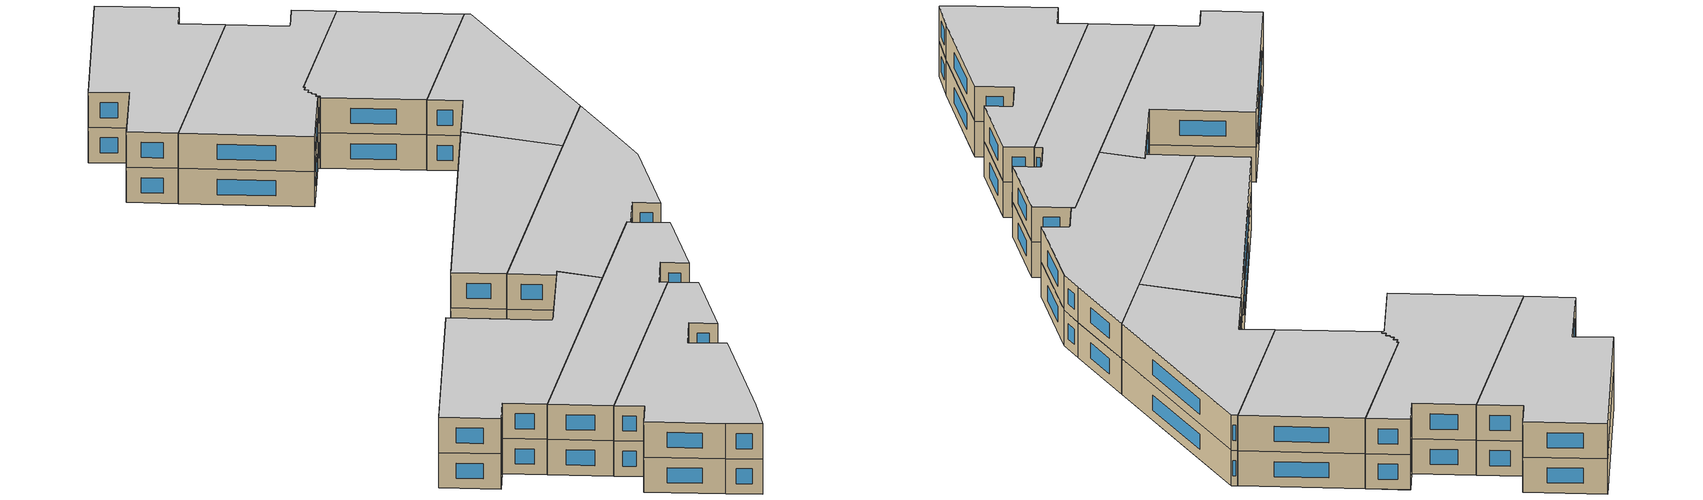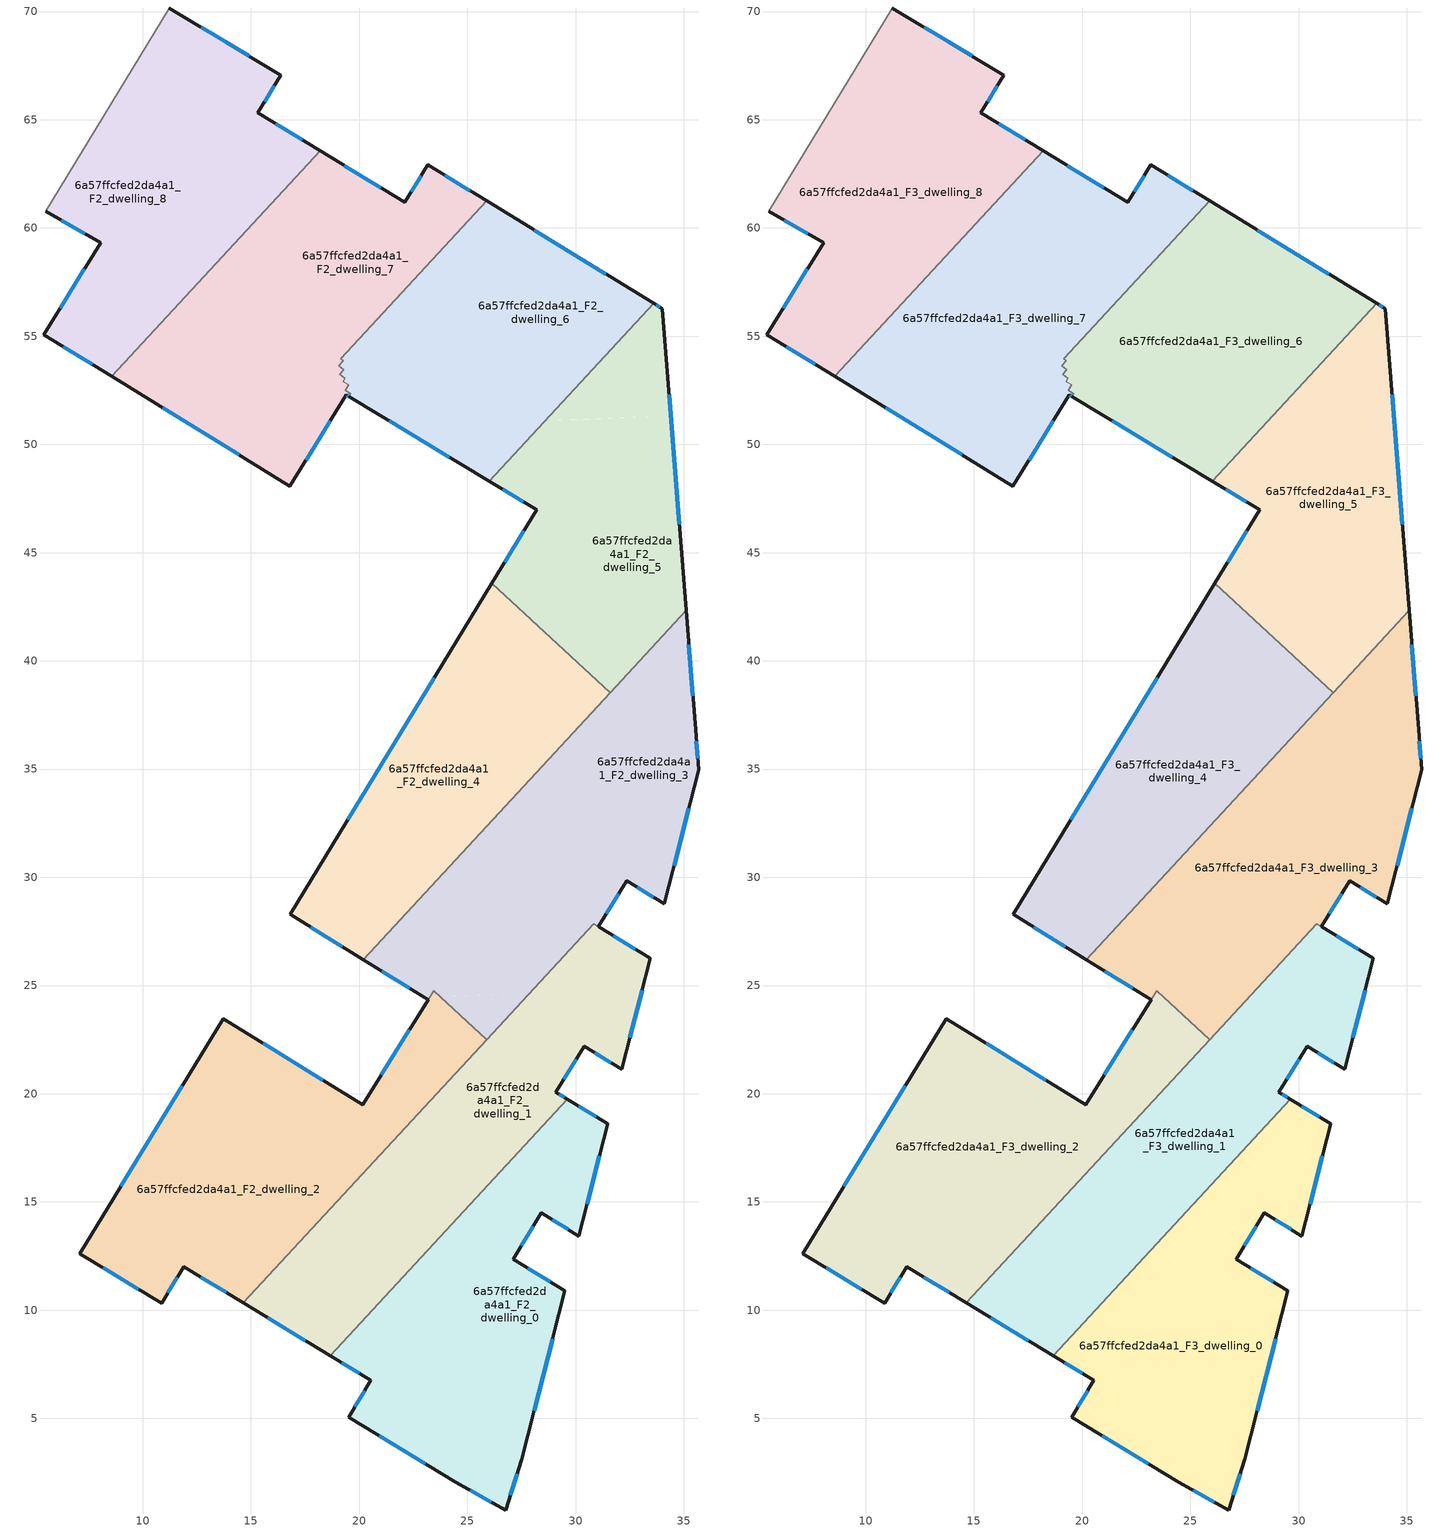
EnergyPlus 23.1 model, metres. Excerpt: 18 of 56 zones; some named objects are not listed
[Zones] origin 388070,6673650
6a57ffcfed2da4a1_F2_dwelling_0
 floor to 6a57ffcfed2da4a1_F1_dwelling_7 (EU_floor_Construction): 31.48,18.6 30.15,13.42 28.41,14.5 27.12,12.36 29.51,10.91 27.51,3.12 26.76,0.77 25.32,1.57 24.82,14.54 29.62,19.73 z6
 floor to 6a57ffcfed2da4a1_F1_dwelling_8 (EU_floor_Construction): 24.82,14.54 25.32,1.57 24.47,2.05 19.51,5.06 20.54,6.75 19.13,7.61 19.1,8.36 z6
 floor to 6a57ffcfed2da4a1_F1_dwelling_9 (EU_floor_Construction): 19.1,8.36 19.13,7.61 18.67,7.89 z6
 wall outside (EU_wall_Construction): 18.67,7.89 20.54,6.75 19.51,5.06 24.47,2.05 26.76,0.77 27.51,3.12 29.51,10.91 27.12,12.36 28.41,14.5 30.15,13.42 31.48,18.6 29.62,19.74 z6:9
 wall to 6a57ffcfed2da4a1_F2_dwelling_1 (EU_wall_Construction): 29.62,19.74 18.67,7.89 z6:9
 window (EU_Window_Construction): 27.49,12.97 28.04,13.88 / 28.82,11.32 27.8,11.94 / 28.08,5.35 28.94,8.68 / 26.98,1.44 27.3,2.45 / 25.12,1.68 26.11,1.13 / 20.93,4.2 23.05,2.91 / 20.25,6.27 19.81,5.54 / 19.2,7.57 20,7.08 / 30.95,18.93 30.15,19.41 / 30.53,14.9 31.1,17.12 / 28.91,14.19 29.66,13.73 z6.86:8.14
6a57ffcfed2da4a1_F2_dwelling_1
 floor to 6a57ffcfed2da4a1_F1_dwelling_8 (EU_floor_Construction): 24.57,21.07 24.82,14.54 19.1,8.36 18.85,14.9 z6
 floor to 6a57ffcfed2da4a1_F1_dwelling_7 (EU_floor_Construction): 33.08,24.84 32.13,21.12 30.39,22.19 29.09,20.06 29.62,19.73 24.82,14.54 24.57,21.07 27.86,24.64 z6
 floor to 6a57ffcfed2da4a1_F1_dwelling_9 (EU_floor_Construction): 18.85,14.9 19.1,8.36 18.67,7.89 14.64,10.34 z6
 floor to 6a57ffcfed2da4a1_F1_dwelling_5 (EU_floor_Construction): 33.45,26.25 33.08,24.84 27.86,24.64 30.83,27.84 31.06,27.71 z6
 wall outside (EU_wall_Construction): 14.64,10.34 18.67,7.89 / 29.62,19.74 29.09,20.06 30.39,22.19 32.13,21.12 33.45,26.25 31.06,27.71 z6:9
 wall to 6a57ffcfed2da4a1_F2_dwelling_2 (EU_wall_Construction): 25.89,22.5 14.64,10.34 z6:9
 wall to 6a57ffcfed2da4a1_F2_dwelling_3 (EU_wall_Construction): 31.05,27.71 30.83,27.84 25.89,22.5 z6:9
 window (EU_Window_Construction): 15.79,9.64 17.51,8.59 / 32.76,26.67 31.74,27.29 / 32.51,22.59 33.07,24.79 / 30.89,21.89 31.63,21.43 / 29.46,20.67 30.02,21.58 / 29.47,19.83 29.24,19.97 z6.86:8.14
6a57ffcfed2da4a1_F2_dwelling_2
 floor to 6a57ffcfed2da4a1_F1_dwelling_9 (EU_floor_Construction): 18.63,20.43 18.85,14.9 14.64,10.34 11.9,12.01 10.87,10.32 7.09,12.62 13.72,23.46 z6
 floor to 6a57ffcfed2da4a1_F1_dwelling_8 (EU_floor_Construction): 24.46,23.82 24.57,21.07 18.85,14.9 18.63,20.43 20.17,19.48 23.25,24.46 23.75,24.48 z6
 floor to 6a57ffcfed2da4a1_F1_dwelling_7 (EU_floor_Construction): 25.89,22.5 24.57,21.07 24.46,23.82 z6
 floor to 6a57ffcfed2da4a1_F1_dwelling_6 (EU_floor_Construction): 23.75,24.48 23.25,24.46 23.44,24.76 z6
 wall outside (EU_wall_Construction): 23.18,24.35 20.17,19.48 13.72,23.46 7.09,12.62 10.87,10.32 11.9,12.01 14.64,10.34 z6:9
 wall to 6a57ffcfed2da4a1_F2_dwelling_3 (EU_wall_Construction): 23.44,24.76 23.18,24.35 / 25.89,22.5 23.45,24.76 z6:9
 window (EU_Window_Construction): 11.16,10.8 11.6,11.52 / 8.17,11.96 9.79,10.97 / 11.82,20.36 8.98,15.71 / 18.33,20.62 15.56,22.32 / 12.68,11.53 13.85,10.82 / 22.32,22.96 21.03,20.87 z6.86:8.14
6a57ffcfed2da4a1_F2_dwelling_3
 floor to 6a57ffcfed2da4a1_F1_dwelling_4 (EU_floor_Construction): 35.11,42.33 35.54,36.81 35.68,34.96 34.09,28.77 32.35,29.84 31.05,27.71 30.67,37.53 z6
 floor to 6a57ffcfed2da4a1_F1_dwelling_5 (EU_floor_Construction): 30.67,37.53 31.05,27.71 30.83,27.84 27.86,24.64 26.64,24.59 26.32,32.83 z6
 floor to 6a57ffcfed2da4a1_F1_dwelling_6 (EU_floor_Construction): 26.32,32.83 26.64,24.59 23.75,24.48 23.44,24.76 23.25,24.46 23.03,24.45 20.19,26.2 z6
 floor to 6a57ffcfed2da4a1_F1_dwelling_8 (EU_floor_Construction): 24.43,24.5 24.46,23.82 23.75,24.48 z6; 23.25,24.46 23.18,24.35 23.03,24.45 z6
 floor to 6a57ffcfed2da4a1_F1_dwelling_7 (EU_floor_Construction): 27.86,24.64 25.89,22.5 24.46,23.82 24.43,24.5 z6
 wall outside (EU_wall_Construction): 20.19,26.2 23.18,24.35 / 31.05,27.71 32.35,29.84 34.09,28.77 35.68,34.96 35.54,36.81 35.11,42.33 z6:9
 wall to 6a57ffcfed2da4a1_F2_dwelling_4 (EU_wall_Construction): 31.6,38.53 20.19,26.2 z6:9
 wall to 6a57ffcfed2da4a1_F2_dwelling_5 (EU_wall_Construction): 35.11,42.33 31.6,38.53 z6:9
 window (EU_Window_Construction): 21.04,25.67 22.33,24.88 / 35.42,38.39 35.23,40.75 / 35.64,35.49 35.58,36.28 / 34.55,30.54 35.23,33.19 / 32.85,29.54 33.6,29.08 / 31.43,28.32 31.98,29.23 z6.86:8.14
6a57ffcfed2da4a1_F2_dwelling_4
 floor to 6a57ffcfed2da4a1_F1_dwelling_6 (EU_floor_Construction): 25.92,43.22 26.32,32.83 20.19,26.2 16.81,28.28 z6
 floor to 6a57ffcfed2da4a1_F1_dwelling_5 (EU_floor_Construction): 30.6,39.45 30.67,37.53 26.32,32.83 25.92,43.22 26.14,43.58 z6
 floor to 6a57ffcfed2da4a1_F1_dwelling_4 (EU_floor_Construction): 31.6,38.53 30.67,37.53 30.6,39.45 z6
 wall outside (EU_wall_Construction): 26.14,43.58 16.81,28.28 20.19,26.2 z6:9
 wall to 6a57ffcfed2da4a1_F2_dwelling_5 (EU_wall_Construction): 31.6,38.53 26.14,43.58 z6:9
 window (EU_Window_Construction): 23.47,39.21 19.47,32.65 / 17.77,27.69 19.22,26.79 z6.86:8.14
6a57ffcfed2da4a1_F2_dwelling_5
 floor to 6a57ffcfed2da4a1_F1_dwelling_5 (EU_floor_Construction): 30.14,51.15 30.6,39.45 26.14,43.58 28.2,46.97 26,48.3 28.58,51.09 z6
 floor to 6a57ffcfed2da4a1_F1_dwelling_4 (EU_floor_Construction): 34.4,51.32 35.11,42.33 31.6,38.53 30.6,39.45 30.14,51.15 z6
 floor to 6a57ffcfed2da4a1_F1_dwelling_0 (EU_floor_Construction): 34.01,56.27 34.4,51.32 28.58,51.09 33.61,56.52 z6
 wall outside (EU_wall_Construction): 26,48.3 28.2,46.97 26.14,43.58 / 35.11,42.33 34.01,56.27 33.61,56.52 z6:9
 wall to 6a57ffcfed2da4a1_F2_dwelling_6 (EU_wall_Construction): 33.61,56.52 26,48.3 z6:9
 window (EU_Window_Construction): 27.61,46 26.72,44.55 / 26.63,47.92 27.57,47.35 / 33.9,56.34 33.72,56.45 / 34.8,46.31 34.33,52.29 z6.86:8.14
6a57ffcfed2da4a1_F2_dwelling_6
 floor outside (EU_floor_Construction): 24.06,59.27 24.39,50.93 24.45,49.24 z6
 floor to 6a57ffcfed2da4a1_F1_dwelling_0 (EU_floor_Construction): 33.61,56.52 28.58,51.09 24.39,50.93 24.06,59.27 25.89,61.25 z6
 floor to 6a57ffcfed2da4a1_F1_dwelling_1 (EU_floor_Construction): 24.06,59.27 24.45,49.24 19.53,52.21 19.61,52.34 19.35,52.49 19.51,52.75 19.25,52.91 19.34,53.05 19.09,53.23 19.3,53.45 19.06,53.64 19.26,53.86 19.14,53.95 z6
 floor to 6a57ffcfed2da4a1_F1_dwelling_5 (EU_floor_Construction): 28.58,51.09 26,48.3 24.45,49.24 24.39,50.93 z6
 wall outside (EU_wall_Construction): 33.61,56.52 25.89,61.25 / 19.53,52.21 26,48.3 z6:9
 wall to 6a57ffcfed2da4a1_F2_dwelling_7 (EU_wall_Construction): 25.89,61.25 19.14,53.95 19.26,53.86 19.06,53.64 19.3,53.45 19.09,53.23 19.34,53.05 19.25,52.91 19.51,52.75 19.35,52.49 19.61,52.34 19.53,52.21 z6:9
 window (EU_Window_Construction): 31.4,57.87 28.1,59.9 / 21.38,51.09 24.15,49.42 z6.86:8.14
6a57ffcfed2da4a1_F2_dwelling_7
 floor to 6a57ffcfed2da4a1_F1_dwelling_1 (EU_floor_Construction): 23.17,62.92 23.94,62.44 24.06,59.27 19.14,53.95 19.26,53.86 19.06,53.64 19.3,53.45 19.09,53.23 19.34,53.05 19.25,52.91 19.51,52.75 19.35,52.49 19.61,52.34 19.53,52.21 19.4,52.29 18.42,50.69 17.32,50.65 16.87,62.13 18.2,63.57 22.11,61.18 z6
 floor to 6a57ffcfed2da4a1_F1_dwelling_0 (EU_floor_Construction): 25.89,61.25 24.06,59.27 23.94,62.44 z6
 floor to 6a57ffcfed2da4a1_F1_dwelling_2 (EU_floor_Construction): 16.87,62.13 17.32,50.65 18.42,50.69 16.8,48.07 12.61,50.65 12.35,57.24 z6
 floor to 6a57ffcfed2da4a1_F1_dwelling_3 (EU_floor_Construction): 12.35,57.24 12.61,50.65 8.56,53.14 z6
 wall outside (EU_wall_Construction): 8.56,53.14 16.8,48.07 19.4,52.29 19.53,52.21 / 25.89,61.25 23.17,62.92 22.11,61.18 18.2,63.57 z6:9
 wall to 6a57ffcfed2da4a1_F2_dwelling_8 (EU_wall_Construction): 18.2,63.57 8.56,53.14 z6:9
 window (EU_Window_Construction): 19.44,52.27 19.49,52.23 / 17.55,49.27 18.66,51.08 / 10.92,51.69 14.45,49.52 / 20.99,61.86 19.32,62.89 / 22.86,62.42 22.41,61.68 / 25.11,61.72 23.95,62.44 z6.86:8.14
6a57ffcfed2da4a1_F2_dwelling_8
 floor to 6a57ffcfed2da4a1_F1_dwelling_2 (EU_floor_Construction): 16.39,67.06 15.32,65.33 16.78,64.43 16.87,62.13 12.35,57.24 11.87,69.78 z6
 floor to 6a57ffcfed2da4a1_F1_dwelling_3 (EU_floor_Construction): 11.87,69.78 12.35,57.24 8.56,53.14 5.43,55.07 8.06,59.33 5.51,60.78 11.24,70.16 z6
 floor to 6a57ffcfed2da4a1_F1_dwelling_1 (EU_floor_Construction): 18.2,63.57 16.87,62.13 16.78,64.43 z6
 wall outside (EU_wall_Construction): 5.51,60.78 8.06,59.33 5.43,55.07 8.56,53.14 / 18.2,63.57 15.32,65.33 16.39,67.06 11.24,70.16 z6:9
 wall adiabatic (EU_wall_Construction): 11.24,70.16 5.51,60.78 z6:9
 window (EU_Window_Construction): 6.33,54.52 7.67,53.69 / 7.31,58.11 6.18,56.29 / 6.24,60.36 7.33,59.74 / 14.91,67.95 12.71,69.28 / 15.63,65.82 16.08,66.57 / 17.38,64.07 16.15,64.82 z6.86:8.14
6a57ffcfed2da4a1_F3_dwelling_0
 floor to 6a57ffcfed2da4a1_F2_dwelling_0 (EU_floor_Construction): 31.48,18.6 30.15,13.42 28.41,14.5 27.12,12.36 29.51,10.91 27.51,3.12 26.76,0.77 24.47,2.05 19.51,5.06 20.54,6.75 18.67,7.89 29.62,19.74 z9
 wall outside (EU_wall_Construction): 18.67,7.89 20.54,6.75 19.51,5.06 24.47,2.05 26.76,0.77 27.51,3.12 29.51,10.91 27.12,12.36 28.41,14.5 30.15,13.42 31.48,18.6 29.62,19.74 z9:12
 wall to 6a57ffcfed2da4a1_F3_dwelling_1 (EU_wall_Construction): 29.62,19.74 18.67,7.89 z9:12
 window (EU_Window_Construction): 27.49,12.97 28.04,13.88 / 28.82,11.32 27.8,11.94 / 28.08,5.35 28.94,8.68 / 26.98,1.44 27.3,2.45 / 25.12,1.68 26.11,1.13 / 20.93,4.2 23.05,2.91 / 20.25,6.27 19.81,5.54 / 19.2,7.57 20,7.08 / 30.95,18.93 30.15,19.41 / 30.53,14.9 31.1,17.12 / 28.91,14.19 29.66,13.73 z9.86:11.14
 ceiling to 6a57ffcfed2da4a1_F4_dwelling_0 (EU_floor_Construction): 27.51,3.12 29.51,10.91 27.12,12.36 28.41,14.5 30.15,13.42 31.48,18.6 29.62,19.74 18.67,7.89 20.54,6.75 19.51,5.06 24.47,2.05 26.76,0.77 z12
6a57ffcfed2da4a1_F3_dwelling_1
 floor to 6a57ffcfed2da4a1_F2_dwelling_1 (EU_floor_Construction): 33.45,26.25 32.13,21.12 30.39,22.19 29.09,20.06 29.62,19.74 18.67,7.89 14.64,10.34 30.83,27.84 31.06,27.71 z9
 wall outside (EU_wall_Construction): 14.64,10.34 18.67,7.89 / 29.62,19.74 29.09,20.06 30.39,22.19 32.13,21.12 33.45,26.25 31.06,27.71 z9:12
 wall to 6a57ffcfed2da4a1_F3_dwelling_2 (EU_wall_Construction): 25.89,22.5 14.64,10.34 z9:12
 wall to 6a57ffcfed2da4a1_F3_dwelling_3 (EU_wall_Construction): 31.05,27.71 30.83,27.84 25.89,22.5 z9:12
 window (EU_Window_Construction): 15.79,9.64 17.51,8.59 / 32.76,26.67 31.74,27.29 / 32.51,22.59 33.07,24.79 / 30.89,21.89 31.63,21.43 / 29.46,20.67 30.02,21.58 / 29.47,19.83 29.24,19.97 z9.86:11.14
 ceiling to 6a57ffcfed2da4a1_F4_dwelling_1 (EU_floor_Construction): 29.62,19.74 29.09,20.06 30.39,22.19 32.13,21.12 33.45,26.25 31.06,27.71 30.83,27.84 14.64,10.34 18.67,7.89 z12
6a57ffcfed2da4a1_F3_dwelling_2
 floor to 6a57ffcfed2da4a1_F2_dwelling_2 (EU_floor_Construction): 25.89,22.5 14.64,10.34 11.9,12.01 10.87,10.32 7.09,12.62 13.72,23.46 20.17,19.48 23.45,24.76 z9
 wall outside (EU_wall_Construction): 23.18,24.35 20.17,19.48 13.72,23.46 7.09,12.62 10.87,10.32 11.9,12.01 14.64,10.34 z9:12
 wall to 6a57ffcfed2da4a1_F3_dwelling_3 (EU_wall_Construction): 23.44,24.76 23.18,24.35 / 25.89,22.5 23.45,24.76 z9:12
 window (EU_Window_Construction): 11.16,10.8 11.6,11.52 / 8.17,11.96 9.79,10.97 / 11.82,20.36 8.98,15.71 / 18.33,20.62 15.56,22.32 / 12.68,11.53 13.85,10.82 / 22.32,22.96 21.03,20.87 z9.86:11.14
 ceiling to 6a57ffcfed2da4a1_F4_dwelling_2 (EU_floor_Construction): 20.17,19.48 13.72,23.46 7.09,12.62 10.87,10.32 11.9,12.01 14.64,10.34 25.89,22.5 23.45,24.76 z12
6a57ffcfed2da4a1_F3_dwelling_3
 floor to 6a57ffcfed2da4a1_F2_dwelling_3 (EU_floor_Construction): 35.11,42.33 35.54,36.81 35.68,34.96 34.09,28.77 32.35,29.84 31.05,27.71 30.83,27.84 25.89,22.5 23.44,24.76 23.18,24.35 20.19,26.2 z9
 wall outside (EU_wall_Construction): 20.19,26.2 23.18,24.35 / 31.05,27.71 32.35,29.84 34.09,28.77 35.68,34.96 35.54,36.81 35.11,42.33 z9:12
 wall to 6a57ffcfed2da4a1_F3_dwelling_4 (EU_wall_Construction): 31.6,38.53 20.19,26.2 z9:12
 wall to 6a57ffcfed2da4a1_F3_dwelling_5 (EU_wall_Construction): 35.11,42.33 31.6,38.53 z9:12
 window (EU_Window_Construction): 21.04,25.67 22.33,24.88 / 35.42,38.39 35.23,40.75 / 35.64,35.49 35.58,36.28 / 34.55,30.54 35.23,33.19 / 32.85,29.54 33.6,29.08 / 31.43,28.32 31.98,29.23 z9.86:11.14
 ceiling to 6a57ffcfed2da4a1_F4_dwelling_3 (EU_floor_Construction): 34.09,28.77 35.68,34.96 35.54,36.81 35.11,42.33 20.19,26.2 23.18,24.35 23.44,24.76 25.89,22.5 30.83,27.84 31.05,27.71 32.35,29.84 z12
6a57ffcfed2da4a1_F3_dwelling_4
 floor to 6a57ffcfed2da4a1_F2_dwelling_4 (EU_floor_Construction): 31.6,38.53 20.19,26.2 16.81,28.28 26.14,43.58 z9
 wall outside (EU_wall_Construction): 26.14,43.58 16.81,28.28 20.19,26.2 z9:12
 wall to 6a57ffcfed2da4a1_F3_dwelling_5 (EU_wall_Construction): 31.6,38.53 26.14,43.58 z9:12
 window (EU_Window_Construction): 23.47,39.21 19.47,32.65 / 17.77,27.69 19.22,26.79 z9.86:11.14
 ceiling to 6a57ffcfed2da4a1_F4_dwelling_4 (EU_floor_Construction): 20.19,26.2 31.6,38.53 26.14,43.58 16.81,28.28 z12
6a57ffcfed2da4a1_F3_dwelling_5
 floor to 6a57ffcfed2da4a1_F2_dwelling_5 (EU_floor_Construction): 34.01,56.27 35.11,42.33 31.6,38.53 26.14,43.58 28.2,46.97 26,48.3 33.61,56.52 z9
 wall outside (EU_wall_Construction): 26,48.3 28.2,46.97 26.14,43.58 / 35.11,42.33 34.01,56.27 33.61,56.52 z9:12
 wall to 6a57ffcfed2da4a1_F3_dwelling_6 (EU_wall_Construction): 33.61,56.52 26,48.3 z9:12
 window (EU_Window_Construction): 27.61,46 26.72,44.55 / 26.63,47.92 27.57,47.35 / 33.9,56.34 33.72,56.45 / 34.8,46.31 34.33,52.29 z9.86:11.14
 ceiling to 6a57ffcfed2da4a1_F4_dwelling_5 (EU_floor_Construction): 31.6,38.53 35.11,42.33 34.01,56.27 33.61,56.52 26,48.3 28.2,46.97 26.14,43.58 z12
6a57ffcfed2da4a1_F3_dwelling_6
 floor to 6a57ffcfed2da4a1_F2_dwelling_6 (EU_floor_Construction): 33.61,56.52 26,48.3 19.53,52.21 19.61,52.34 19.35,52.49 19.51,52.75 19.25,52.91 19.34,53.05 19.09,53.23 19.3,53.45 19.06,53.64 19.26,53.86 19.14,53.95 25.89,61.25 z9
 wall outside (EU_wall_Construction): 33.61,56.52 25.89,61.25 / 19.53,52.21 26,48.3 z9:12
 wall to 6a57ffcfed2da4a1_F3_dwelling_7 (EU_wall_Construction): 25.89,61.25 19.14,53.95 19.26,53.86 19.06,53.64 19.3,53.45 19.09,53.23 19.34,53.05 19.25,52.91 19.51,52.75 19.35,52.49 19.61,52.34 19.53,52.21 z9:12
 window (EU_Window_Construction): 31.4,57.87 28.1,59.9 / 21.38,51.09 24.15,49.42 z9.86:11.14
 ceiling to 6a57ffcfed2da4a1_F4_dwelling_6 (EU_floor_Construction): 26,48.3 33.61,56.52 25.89,61.25 19.14,53.95 19.26,53.86 19.06,53.64 19.3,53.45 19.09,53.23 19.34,53.05 19.25,52.91 19.51,52.75 19.35,52.49 19.61,52.34 19.53,52.21 z12
6a57ffcfed2da4a1_F3_dwelling_7
 floor to 6a57ffcfed2da4a1_F2_dwelling_7 (EU_floor_Construction): 25.89,61.25 19.14,53.95 19.26,53.86 19.06,53.64 19.3,53.45 19.09,53.23 19.34,53.05 19.25,52.91 19.51,52.75 19.35,52.49 19.61,52.34 19.53,52.21 19.4,52.29 16.8,48.07 8.56,53.14 18.2,63.57 22.11,61.18 23.17,62.92 z9
 wall outside (EU_wall_Construction): 8.56,53.14 16.8,48.07 19.4,52.29 19.53,52.21 / 25.89,61.25 23.17,62.92 22.11,61.18 18.2,63.57 z9:12
 wall to 6a57ffcfed2da4a1_F3_dwelling_8 (EU_wall_Construction): 18.2,63.57 8.56,53.14 z9:12
 window (EU_Window_Construction): 19.44,52.27 19.49,52.23 / 17.55,49.27 18.66,51.08 / 10.92,51.69 14.45,49.52 / 20.99,61.86 19.32,62.89 / 22.86,62.42 22.41,61.68 / 25.11,61.72 23.95,62.44 z9.86:11.14
 ceiling to 6a57ffcfed2da4a1_F4_dwelling_7 (EU_floor_Construction): 19.53,52.21 19.61,52.34 19.35,52.49 19.51,52.75 19.25,52.91 19.34,53.05 19.09,53.23 19.3,53.45 19.06,53.64 19.26,53.86 19.14,53.95 25.89,61.25 23.17,62.92 22.11,61.18 18.2,63.57 8.56,53.14 16.8,48.07 19.4,52.29 z12
6a57ffcfed2da4a1_F3_dwelling_8
 floor to 6a57ffcfed2da4a1_F2_dwelling_8 (EU_floor_Construction): 16.39,67.06 15.32,65.33 18.2,63.57 8.56,53.14 5.43,55.07 8.06,59.33 5.51,60.78 11.24,70.16 z9
 wall outside (EU_wall_Construction): 5.51,60.78 8.06,59.33 5.43,55.07 8.56,53.14 / 18.2,63.57 15.32,65.33 16.39,67.06 11.24,70.16 z9:12
 wall adiabatic (EU_wall_Construction): 11.24,70.16 5.51,60.78 z9:12
 window (EU_Window_Construction): 6.33,54.52 7.67,53.69 / 7.31,58.11 6.18,56.29 / 6.24,60.36 7.33,59.74 / 14.91,67.95 12.71,69.28 / 15.63,65.82 16.08,66.57 / 17.38,64.07 16.15,64.82 z9.86:11.14
 ceiling to 6a57ffcfed2da4a1_F4_dwelling_8 (EU_floor_Construction): 8.56,53.14 18.2,63.57 15.32,65.33 16.39,67.06 11.24,70.16 5.51,60.78 8.06,59.33 5.43,55.07 z12
[Building]
EU S2 Campaign: North Axis=0; Terrain=City; Solar Distribution=FullExterior
[Site:Location]
Helsinki-Vantaa.AP: Latitude=60.317; Longitude=24.963; Time Zone=2; Elevation=54.6
[SizingPeriod:WeatherFileDays]
AnnualSizingPeriod: Begin Month=1; Begin Day of Month=1; End Month=12; End Day of Month=31; Day of Week for Start Day=Monday; Use Weather File Daylight Saving Period=No; Use Weather File Rain and Snow Indicators=No
[MATERIAL]
EU_InternalMass_Material: Roughness=MediumRough; Thickness=0.1; Conductivity=1; Density=1800; Specific Heat=900; Thermal Absorptance=0.9; Solar Absorptance=0.7; Visible Absorptance=0.7
[MATERIAL:NOMASS] Roughness=MediumRough; Thermal Absorptance=0.9; Solar Absorptance=0.7; Visible Absorptance=0.7
Name | Thermal Resistance
EU_wall_NoMass | 5.91765
EU_floor_NoMass | 6.2875
[WINDOWMATERIAL:SIMPLEGLAZINGSYSTEM]
EU_Window_SimpleGlazing: UFactor=0.994035; Solar Heat Gain Coefficient=0.7; Visible Transmittance=0.7
[CONSTRUCTION]
EU_wall_Construction: EU_wall_NoMass
EU_floor_Construction: EU_floor_NoMass
EU_Window_Construction: EU_Window_SimpleGlazing
EU_InternalMass_Construction: EU_InternalMass_Material
[ZONE] Type=1; Multiplier=1; Ceiling Height=autocalculate; Floor Area=autocalculate; Part of Total Floor Area=Yes
Name | Volume
6a57ffcfed2da4a1_F2_dwelling_0; 6a57ffcfed2da4a1_F3_dwelling_0 | 323.629
6a57ffcfed2da4a1_F2_dwelling_1; 6a57ffcfed2da4a1_F3_dwelling_1 | 318.472
6a57ffcfed2da4a1_F2_dwelling_2 | 354.396
6a57ffcfed2da4a1_F3_dwelling_2 | 354.344
6a57ffcfed2da4a1_F2_dwelling_3; 6a57ffcfed2da4a1_F3_dwelling_3 | 371.727
6a57ffcfed2da4a1_F2_dwelling_4; 6a57ffcfed2da4a1_F3_dwelling_4 | 294.177
6a57ffcfed2da4a1_F2_dwelling_5; 6a57ffcfed2da4a1_F3_dwelling_5 | 294.191
6a57ffcfed2da4a1_F2_dwelling_6; 6a57ffcfed2da4a1_F3_dwelling_6 | 296.128
6a57ffcfed2da4a1_F2_dwelling_7; 6a57ffcfed2da4a1_F3_dwelling_7 | 356.065
6a57ffcfed2da4a1_F2_dwelling_8; 6a57ffcfed2da4a1_F3_dwelling_8 | 326.099
[INTERNALMASS] Construction=EU_InternalMass_Construction
Name | Zone or ZoneList | Surface Area
6a57ffcfed2da4a1_F2_dwelling_0_EU_InternalMass | 6a57ffcfed2da4a1_F2_dwelling_0 | 107.876
6a57ffcfed2da4a1_F2_dwelling_1_EU_InternalMass | 6a57ffcfed2da4a1_F2_dwelling_1 | 106.151
6a57ffcfed2da4a1_F2_dwelling_2_EU_InternalMass | 6a57ffcfed2da4a1_F2_dwelling_2 | 118.133
6a57ffcfed2da4a1_F2_dwelling_3_EU_InternalMass | 6a57ffcfed2da4a1_F2_dwelling_3 | 123.906
6a57ffcfed2da4a1_F2_dwelling_4_EU_InternalMass | 6a57ffcfed2da4a1_F2_dwelling_4 | 98.0589
6a57ffcfed2da4a1_F2_dwelling_5_EU_InternalMass | 6a57ffcfed2da4a1_F2_dwelling_5 | 98.0668
6a57ffcfed2da4a1_F2_dwelling_6_EU_InternalMass | 6a57ffcfed2da4a1_F2_dwelling_6 | 98.7096
6a57ffcfed2da4a1_F2_dwelling_7_EU_InternalMass | 6a57ffcfed2da4a1_F2_dwelling_7 | 118.691
6a57ffcfed2da4a1_F2_dwelling_8_EU_InternalMass | 6a57ffcfed2da4a1_F2_dwelling_8 | 108.7
6a57ffcfed2da4a1_F3_dwelling_0_EU_InternalMass | 6a57ffcfed2da4a1_F3_dwelling_0 | 107.876
6a57ffcfed2da4a1_F3_dwelling_1_EU_InternalMass | 6a57ffcfed2da4a1_F3_dwelling_1 | 106.151
6a57ffcfed2da4a1_F3_dwelling_2_EU_InternalMass | 6a57ffcfed2da4a1_F3_dwelling_2 | 118.133
6a57ffcfed2da4a1_F3_dwelling_3_EU_InternalMass | 6a57ffcfed2da4a1_F3_dwelling_3 | 123.906
6a57ffcfed2da4a1_F3_dwelling_4_EU_InternalMass | 6a57ffcfed2da4a1_F3_dwelling_4 | 98.0589
6a57ffcfed2da4a1_F3_dwelling_5_EU_InternalMass | 6a57ffcfed2da4a1_F3_dwelling_5 | 98.0668
6a57ffcfed2da4a1_F3_dwelling_6_EU_InternalMass | 6a57ffcfed2da4a1_F3_dwelling_6 | 98.7096
6a57ffcfed2da4a1_F3_dwelling_7_EU_InternalMass | 6a57ffcfed2da4a1_F3_dwelling_7 | 118.691
6a57ffcfed2da4a1_F3_dwelling_8_EU_InternalMass | 6a57ffcfed2da4a1_F3_dwelling_8 | 108.7
[OTHEREQUIPMENT] Fuel Type=Electricity; Design Level Calculation Method=Watts/Area; Power per Zone Floor Area=1; Fraction Latent=0; Fraction Radiant=0; Fraction Lost=0; Carbon Dioxide Generation Rate=0; EndUse Subcategory=EU_Step8_InternalGains
Name | Zone or ZoneList or Space or SpaceList | Schedule
EU_Step8_InternalGain_6a57ffcfed2da4a1_F2_dwelling_0_f000 | 6a57ffcfed2da4a1_F2_dwelling_0 | EU_Step8_GainSchedule_6a57ffcfed2da4a1_F2_dwelling_0_f000
EU_Step8_InternalGain_6a57ffcfed2da4a1_F2_dwelling_1_f000 | 6a57ffcfed2da4a1_F2_dwelling_1 | EU_Step8_GainSchedule_6a57ffcfed2da4a1_F2_dwelling_1_f000
EU_Step8_InternalGain_6a57ffcfed2da4a1_F2_dwelling_2_f000 | 6a57ffcfed2da4a1_F2_dwelling_2 | EU_Step8_GainSchedule_6a57ffcfed2da4a1_F2_dwelling_2_f000
EU_Step8_InternalGain_6a57ffcfed2da4a1_F2_dwelling_3_f000 | 6a57ffcfed2da4a1_F2_dwelling_3 | EU_Step8_GainSchedule_6a57ffcfed2da4a1_F2_dwelling_3_f000
EU_Step8_InternalGain_6a57ffcfed2da4a1_F2_dwelling_4_f000 | 6a57ffcfed2da4a1_F2_dwelling_4 | EU_Step8_GainSchedule_6a57ffcfed2da4a1_F2_dwelling_4_f000
EU_Step8_InternalGain_6a57ffcfed2da4a1_F2_dwelling_5_f000 | 6a57ffcfed2da4a1_F2_dwelling_5 | EU_Step8_GainSchedule_6a57ffcfed2da4a1_F2_dwelling_5_f000
EU_Step8_InternalGain_6a57ffcfed2da4a1_F2_dwelling_6_f000 | 6a57ffcfed2da4a1_F2_dwelling_6 | EU_Step8_GainSchedule_6a57ffcfed2da4a1_F2_dwelling_6_f000
EU_Step8_InternalGain_6a57ffcfed2da4a1_F2_dwelling_7_f000 | 6a57ffcfed2da4a1_F2_dwelling_7 | EU_Step8_GainSchedule_6a57ffcfed2da4a1_F2_dwelling_7_f000
EU_Step8_InternalGain_6a57ffcfed2da4a1_F2_dwelling_8_f000 | 6a57ffcfed2da4a1_F2_dwelling_8 | EU_Step8_GainSchedule_6a57ffcfed2da4a1_F2_dwelling_8_f000
EU_Step8_InternalGain_6a57ffcfed2da4a1_F3_dwelling_0_f000 | 6a57ffcfed2da4a1_F3_dwelling_0 | EU_Step8_GainSchedule_6a57ffcfed2da4a1_F3_dwelling_0_f000
EU_Step8_InternalGain_6a57ffcfed2da4a1_F3_dwelling_1_f000 | 6a57ffcfed2da4a1_F3_dwelling_1 | EU_Step8_GainSchedule_6a57ffcfed2da4a1_F3_dwelling_1_f000
EU_Step8_InternalGain_6a57ffcfed2da4a1_F3_dwelling_2_f000 | 6a57ffcfed2da4a1_F3_dwelling_2 | EU_Step8_GainSchedule_6a57ffcfed2da4a1_F3_dwelling_2_f000
EU_Step8_InternalGain_6a57ffcfed2da4a1_F3_dwelling_3_f000 | 6a57ffcfed2da4a1_F3_dwelling_3 | EU_Step8_GainSchedule_6a57ffcfed2da4a1_F3_dwelling_3_f000
EU_Step8_InternalGain_6a57ffcfed2da4a1_F3_dwelling_4_f000 | 6a57ffcfed2da4a1_F3_dwelling_4 | EU_Step8_GainSchedule_6a57ffcfed2da4a1_F3_dwelling_4_f000
EU_Step8_InternalGain_6a57ffcfed2da4a1_F3_dwelling_5_f000 | 6a57ffcfed2da4a1_F3_dwelling_5 | EU_Step8_GainSchedule_6a57ffcfed2da4a1_F3_dwelling_5_f000
EU_Step8_InternalGain_6a57ffcfed2da4a1_F3_dwelling_6_f000 | 6a57ffcfed2da4a1_F3_dwelling_6 | EU_Step8_GainSchedule_6a57ffcfed2da4a1_F3_dwelling_6_f000
EU_Step8_InternalGain_6a57ffcfed2da4a1_F3_dwelling_7_f000 | 6a57ffcfed2da4a1_F3_dwelling_7 | EU_Step8_GainSchedule_6a57ffcfed2da4a1_F3_dwelling_7_f000
EU_Step8_InternalGain_6a57ffcfed2da4a1_F3_dwelling_8_f000 | 6a57ffcfed2da4a1_F3_dwelling_8 | EU_Step8_GainSchedule_6a57ffcfed2da4a1_F3_dwelling_8_f000
[ZONEVENTILATION:DESIGNFLOWRATE] Schedule=EU_AlwaysOn; Design Flow Rate Calculation Method=AirChanges/Hour; Air Changes per Hour=0.596421; Ventilation Type=Natural; Fan Pressure Rise=0; Fan Total Efficiency=1; Constant Term Coefficient=1; Temperature Term Coefficient=0; Velocity Term Coefficient=0; Velocity Squared Term Coefficient=0; Minimum Indoor Temperature=-100; Maximum Indoor Temperature=100; Delta Temperature=-100; Minimum Outdoor Temperature=-100; Maximum Outdoor Temperature=100; Maximum Wind Speed=40
Name | Zone or ZoneList or Space or SpaceList
EU_ConstantAir_6a57ffcfed2da4a1_F2_dwelling_0 | 6a57ffcfed2da4a1_F2_dwelling_0
EU_ConstantAir_6a57ffcfed2da4a1_F2_dwelling_1 | 6a57ffcfed2da4a1_F2_dwelling_1
EU_ConstantAir_6a57ffcfed2da4a1_F2_dwelling_2 | 6a57ffcfed2da4a1_F2_dwelling_2
EU_ConstantAir_6a57ffcfed2da4a1_F2_dwelling_3 | 6a57ffcfed2da4a1_F2_dwelling_3
EU_ConstantAir_6a57ffcfed2da4a1_F2_dwelling_4 | 6a57ffcfed2da4a1_F2_dwelling_4
EU_ConstantAir_6a57ffcfed2da4a1_F2_dwelling_5 | 6a57ffcfed2da4a1_F2_dwelling_5
EU_ConstantAir_6a57ffcfed2da4a1_F2_dwelling_6 | 6a57ffcfed2da4a1_F2_dwelling_6
EU_ConstantAir_6a57ffcfed2da4a1_F2_dwelling_7 | 6a57ffcfed2da4a1_F2_dwelling_7
EU_ConstantAir_6a57ffcfed2da4a1_F2_dwelling_8 | 6a57ffcfed2da4a1_F2_dwelling_8
EU_ConstantAir_6a57ffcfed2da4a1_F3_dwelling_0 | 6a57ffcfed2da4a1_F3_dwelling_0
EU_ConstantAir_6a57ffcfed2da4a1_F3_dwelling_1 | 6a57ffcfed2da4a1_F3_dwelling_1
EU_ConstantAir_6a57ffcfed2da4a1_F3_dwelling_2 | 6a57ffcfed2da4a1_F3_dwelling_2
EU_ConstantAir_6a57ffcfed2da4a1_F3_dwelling_3 | 6a57ffcfed2da4a1_F3_dwelling_3
EU_ConstantAir_6a57ffcfed2da4a1_F3_dwelling_4 | 6a57ffcfed2da4a1_F3_dwelling_4
EU_ConstantAir_6a57ffcfed2da4a1_F3_dwelling_5 | 6a57ffcfed2da4a1_F3_dwelling_5
EU_ConstantAir_6a57ffcfed2da4a1_F3_dwelling_6 | 6a57ffcfed2da4a1_F3_dwelling_6
EU_ConstantAir_6a57ffcfed2da4a1_F3_dwelling_7 | 6a57ffcfed2da4a1_F3_dwelling_7
EU_ConstantAir_6a57ffcfed2da4a1_F3_dwelling_8 | 6a57ffcfed2da4a1_F3_dwelling_8
[HVACTEMPLATE:ZONE:IDEALLOADSAIRSYSTEM] System Availability Schedule=EU_AlwaysOn; Maximum Heating Supply Air Temperature=50; Minimum Cooling Supply Air Temperature=13; Maximum Heating Supply Air Humidity Ratio=0.0156; Minimum Cooling Supply Air Humidity Ratio=0.0077; Heating Limit=NoLimit; Cooling Limit=NoLimit; Heating Availability Schedule=EU_AlwaysOn; Cooling Availability Schedule=EU_CoolingOff; Dehumidification Control Type=ConstantSensibleHeatRatio; Cooling Sensible Heat Ratio=0.7; Dehumidification Setpoint=60; Humidification Control Type=None; Humidification Setpoint=30; Outdoor Air Method=None; Outdoor Air Flow Rate per Person=0.00944; Outdoor Air Flow Rate per Zone Floor Area=0; Outdoor Air Flow Rate per Zone=0; Demand Controlled Ventilation Type=None; Outdoor Air Economizer Type=NoEconomizer; Heat Recovery Type=None; Sensible Heat Recovery Effectiveness=0.7; Latent Heat Recovery Effectiveness=0.65
Name | Template Thermostat
6a57ffcfed2da4a1_F2_dwelling_0 | EU_HeatOnly_6a57ffcfed2da4a1_F2_dwelling_0
6a57ffcfed2da4a1_F2_dwelling_1 | EU_HeatOnly_6a57ffcfed2da4a1_F2_dwelling_1
6a57ffcfed2da4a1_F2_dwelling_2 | EU_HeatOnly_6a57ffcfed2da4a1_F2_dwelling_2
6a57ffcfed2da4a1_F2_dwelling_3 | EU_HeatOnly_6a57ffcfed2da4a1_F2_dwelling_3
6a57ffcfed2da4a1_F2_dwelling_4 | EU_HeatOnly_6a57ffcfed2da4a1_F2_dwelling_4
6a57ffcfed2da4a1_F2_dwelling_5 | EU_HeatOnly_6a57ffcfed2da4a1_F2_dwelling_5
6a57ffcfed2da4a1_F2_dwelling_6 | EU_HeatOnly_6a57ffcfed2da4a1_F2_dwelling_6
6a57ffcfed2da4a1_F2_dwelling_7 | EU_HeatOnly_6a57ffcfed2da4a1_F2_dwelling_7
6a57ffcfed2da4a1_F2_dwelling_8 | EU_HeatOnly_6a57ffcfed2da4a1_F2_dwelling_8
6a57ffcfed2da4a1_F3_dwelling_0 | EU_HeatOnly_6a57ffcfed2da4a1_F3_dwelling_0
6a57ffcfed2da4a1_F3_dwelling_1 | EU_HeatOnly_6a57ffcfed2da4a1_F3_dwelling_1
6a57ffcfed2da4a1_F3_dwelling_2 | EU_HeatOnly_6a57ffcfed2da4a1_F3_dwelling_2
6a57ffcfed2da4a1_F3_dwelling_3 | EU_HeatOnly_6a57ffcfed2da4a1_F3_dwelling_3
6a57ffcfed2da4a1_F3_dwelling_4 | EU_HeatOnly_6a57ffcfed2da4a1_F3_dwelling_4
6a57ffcfed2da4a1_F3_dwelling_5 | EU_HeatOnly_6a57ffcfed2da4a1_F3_dwelling_5
6a57ffcfed2da4a1_F3_dwelling_6 | EU_HeatOnly_6a57ffcfed2da4a1_F3_dwelling_6
6a57ffcfed2da4a1_F3_dwelling_7 | EU_HeatOnly_6a57ffcfed2da4a1_F3_dwelling_7
6a57ffcfed2da4a1_F3_dwelling_8 | EU_HeatOnly_6a57ffcfed2da4a1_F3_dwelling_8
[SIZING:ZONE] Zone Cooling Design Supply Air Temperature Input Method=SupplyAirTemperature; Zone Cooling Design Supply Air Temperature=13; Zone Heating Design Supply Air Temperature Input Method=SupplyAirTemperature; Zone Heating Design Supply Air Temperature=50; Zone Cooling Design Supply Air Humidity Ratio=0.008; Zone Heating Design Supply Air Humidity Ratio=0.008; Cooling Design Air Flow Method=DesignDay; Cooling Design Air Flow Rate=0; Cooling Minimum Air Flow per Zone Floor Area=0.000762; Cooling Minimum Air Flow=0; Cooling Minimum Air Flow Fraction=0.2; Heating Design Air Flow Method=DesignDay; Heating Design Air Flow Rate=0; Heating Maximum Air Flow per Zone Floor Area=0.002032; Heating Maximum Air Flow=0.141576; Heating Maximum Air Flow Fraction=0.3; Account for Dedicated Outdoor Air System=No; Dedicated Outdoor Air System Control Strategy=NeutralSupplyAir; Dedicated Outdoor Air Low Setpoint Temperature for Design=autosize; Dedicated Outdoor Air High Setpoint Temperature for Design=autosize; Zone Load Sizing Method=Sensible Load Only No Latent Load; Zone Latent Cooling Design Supply Air Humidity Ratio Input Method=HumidityRatioDifference; Zone Cooling Design Supply Air Humidity Ratio Difference=0.005; Zone Latent Heating Design Supply Air Humidity Ratio Input Method=HumidityRatioDifference; Zone Humidification Design Supply Air Humidity Ratio Difference=0.005
6a57ffcfed2da4a1_F2_dwelling_0; 6a57ffcfed2da4a1_F2_dwelling_1; 6a57ffcfed2da4a1_F2_dwelling_2; 6a57ffcfed2da4a1_F2_dwelling_3; 6a57ffcfed2da4a1_F2_dwelling_4; 6a57ffcfed2da4a1_F2_dwelling_5; 6a57ffcfed2da4a1_F2_dwelling_6; 6a57ffcfed2da4a1_F2_dwelling_7; 6a57ffcfed2da4a1_F2_dwelling_8; 6a57ffcfed2da4a1_F3_dwelling_0; 6a57ffcfed2da4a1_F3_dwelling_1; 6a57ffcfed2da4a1_F3_dwelling_2; 6a57ffcfed2da4a1_F3_dwelling_3; 6a57ffcfed2da4a1_F3_dwelling_4; 6a57ffcfed2da4a1_F3_dwelling_5; 6a57ffcfed2da4a1_F3_dwelling_6; 6a57ffcfed2da4a1_F3_dwelling_7; 6a57ffcfed2da4a1_F3_dwelling_8
[SCHEDULE:CONSTANT]
Name | Hourly Value
EU_AlwaysOn | 1
EU_CoolingOff | 0
[SCHEDULE:FILE] Column Number=1; Rows to Skip at Top=0; Number of Hours of Data=8760; Column Separator=Comma; Interpolate to Timestep=No; Minutes per Item=60; Adjust Schedule for Daylight Savings=Yes
Name | File
EU_Step8_GainSchedule_6a57ffcfed2da4a1_F2_dwelling_0_f000 | ../../schedules/6a57ffcfed2da4a1/6a57ffcfed2da4a1_F2_dwelling_0_f000_gain.csv
EU_Step8_GainSchedule_6a57ffcfed2da4a1_F2_dwelling_1_f000 | ../../schedules/6a57ffcfed2da4a1/6a57ffcfed2da4a1_F2_dwelling_1_f000_gain.csv
EU_Step8_GainSchedule_6a57ffcfed2da4a1_F2_dwelling_2_f000 | ../../schedules/6a57ffcfed2da4a1/6a57ffcfed2da4a1_F2_dwelling_2_f000_gain.csv
EU_Step8_GainSchedule_6a57ffcfed2da4a1_F2_dwelling_3_f000 | ../../schedules/6a57ffcfed2da4a1/6a57ffcfed2da4a1_F2_dwelling_3_f000_gain.csv
EU_Step8_GainSchedule_6a57ffcfed2da4a1_F2_dwelling_4_f000 | ../../schedules/6a57ffcfed2da4a1/6a57ffcfed2da4a1_F2_dwelling_4_f000_gain.csv
EU_Step8_GainSchedule_6a57ffcfed2da4a1_F2_dwelling_5_f000 | ../../schedules/6a57ffcfed2da4a1/6a57ffcfed2da4a1_F2_dwelling_5_f000_gain.csv
EU_Step8_GainSchedule_6a57ffcfed2da4a1_F2_dwelling_6_f000 | ../../schedules/6a57ffcfed2da4a1/6a57ffcfed2da4a1_F2_dwelling_6_f000_gain.csv
EU_Step8_GainSchedule_6a57ffcfed2da4a1_F2_dwelling_7_f000 | ../../schedules/6a57ffcfed2da4a1/6a57ffcfed2da4a1_F2_dwelling_7_f000_gain.csv
EU_Step8_GainSchedule_6a57ffcfed2da4a1_F2_dwelling_8_f000 | ../../schedules/6a57ffcfed2da4a1/6a57ffcfed2da4a1_F2_dwelling_8_f000_gain.csv
EU_Step8_GainSchedule_6a57ffcfed2da4a1_F3_dwelling_0_f000 | ../../schedules/6a57ffcfed2da4a1/6a57ffcfed2da4a1_F3_dwelling_0_f000_gain.csv
EU_Step8_GainSchedule_6a57ffcfed2da4a1_F3_dwelling_1_f000 | ../../schedules/6a57ffcfed2da4a1/6a57ffcfed2da4a1_F3_dwelling_1_f000_gain.csv
EU_Step8_GainSchedule_6a57ffcfed2da4a1_F3_dwelling_2_f000 | ../../schedules/6a57ffcfed2da4a1/6a57ffcfed2da4a1_F3_dwelling_2_f000_gain.csv
EU_Step8_GainSchedule_6a57ffcfed2da4a1_F3_dwelling_3_f000 | ../../schedules/6a57ffcfed2da4a1/6a57ffcfed2da4a1_F3_dwelling_3_f000_gain.csv
EU_Step8_GainSchedule_6a57ffcfed2da4a1_F3_dwelling_4_f000 | ../../schedules/6a57ffcfed2da4a1/6a57ffcfed2da4a1_F3_dwelling_4_f000_gain.csv
EU_Step8_GainSchedule_6a57ffcfed2da4a1_F3_dwelling_5_f000 | ../../schedules/6a57ffcfed2da4a1/6a57ffcfed2da4a1_F3_dwelling_5_f000_gain.csv
EU_Step8_GainSchedule_6a57ffcfed2da4a1_F3_dwelling_6_f000 | ../../schedules/6a57ffcfed2da4a1/6a57ffcfed2da4a1_F3_dwelling_6_f000_gain.csv
EU_Step8_GainSchedule_6a57ffcfed2da4a1_F3_dwelling_7_f000 | ../../schedules/6a57ffcfed2da4a1/6a57ffcfed2da4a1_F3_dwelling_7_f000_gain.csv
EU_Step8_GainSchedule_6a57ffcfed2da4a1_F3_dwelling_8_f000 | ../../schedules/6a57ffcfed2da4a1/6a57ffcfed2da4a1_F3_dwelling_8_f000_gain.csv
